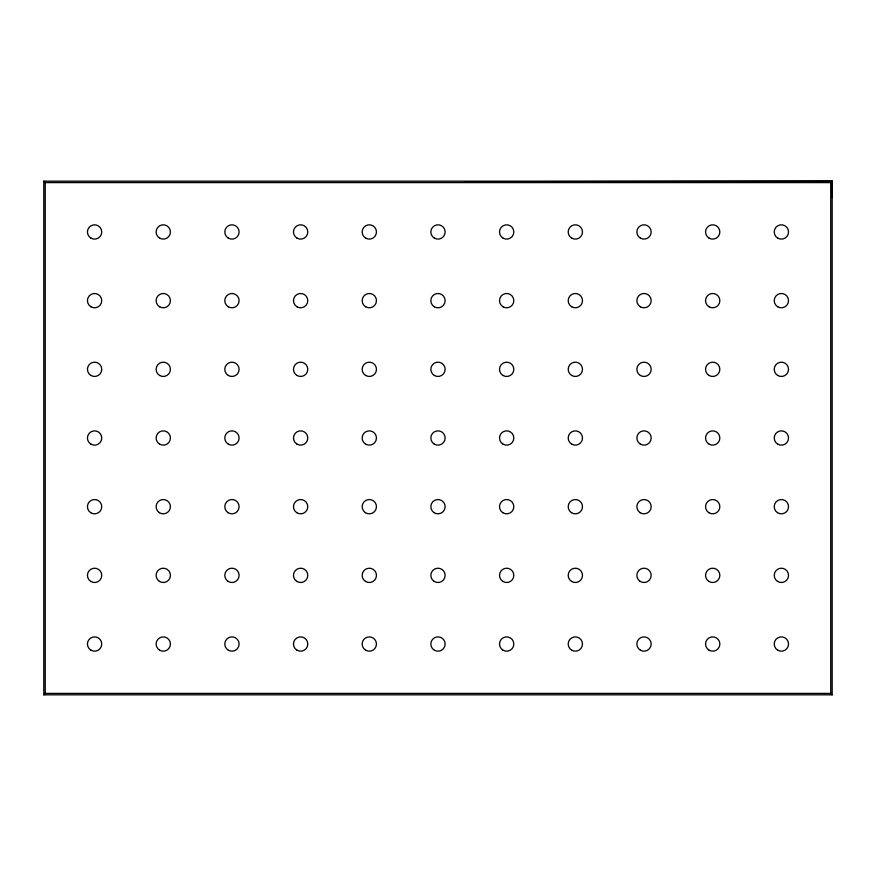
<?xml version="1.0" encoding="UTF-8"?>
<svg xmlns="http://www.w3.org/2000/svg" width="876" height="876" viewBox="0 0 876 876"><rect width="100%" height="100%" fill="white"/><g stroke="black" fill="none" stroke-linecap="round" stroke-linejoin="round"><path stroke-width="1.31" d="M43.8 694.832L45.234 693.398L830.744 693.398L832.178 694.832L832.178 181.168L43.8 181.168L43.8 694.832L832.178 694.832M43.8 181.168L45.234 182.602L830.744 182.602L832.178 181.168L832.2 196.914M465.386 181.77L832.178 181.168M830.744 182.602L830.744 693.398M45.234 182.602L45.234 693.398M91.016 238.162A7.15 7.15 0 0 0 101.747 231.965A7.15 7.15 0 0 0 91.016 225.767A7.15 7.15 0 0 0 91.016 238.162M90.984 375.497A7.15 7.15 0 0 0 101.747 369.354A7.15 7.15 0 0 0 91.049 363.113A7.15 7.15 0 0 0 90.984 375.497M159.355 512.668A7.15 7.15 0 0 0 170.415 507.084A7.15 7.15 0 0 0 160.045 500.295A7.15 7.15 0 0 0 159.355 512.668M159.662 444.176A7.15 7.15 0 0 0 170.426 438.033A7.15 7.15 0 0 0 159.728 431.791A7.15 7.15 0 0 0 159.662 444.176M159.695 238.162A7.15 7.15 0 0 0 170.426 231.965A7.15 7.15 0 0 0 159.695 225.767A7.15 7.15 0 0 0 159.695 238.162M159.454 581.412A7.15 7.15 0 0 0 170.426 575.642A7.15 7.15 0 0 0 159.936 569.028A7.15 7.15 0 0 0 159.454 581.412M159.695 650.233A7.15 7.15 0 0 0 170.426 644.035A7.15 7.15 0 0 0 159.695 637.837A7.15 7.15 0 0 0 159.695 650.233M159.662 375.497A7.15 7.15 0 0 0 170.426 369.354A7.15 7.15 0 0 0 159.728 363.113A7.15 7.15 0 0 0 159.662 375.497M159.662 306.819A7.15 7.15 0 0 0 170.426 300.676A7.15 7.15 0 0 0 159.728 294.424A7.15 7.15 0 0 0 159.662 306.819M228.34 306.819A7.15 7.15 0 0 0 239.104 300.676A7.15 7.15 0 0 0 228.406 294.424A7.15 7.15 0 0 0 228.34 306.819M228.132 581.412A7.15 7.15 0 0 0 239.104 575.642A7.15 7.15 0 0 0 228.614 569.028A7.15 7.15 0 0 0 228.132 581.412M228.034 512.668A7.15 7.15 0 0 0 239.093 507.084A7.15 7.15 0 0 0 228.724 500.295A7.15 7.15 0 0 0 228.034 512.668M228.34 444.176A7.15 7.15 0 0 0 239.104 438.033A7.15 7.15 0 0 0 228.406 431.791A7.15 7.15 0 0 0 228.34 444.176M228.373 650.233A7.15 7.15 0 0 0 239.104 644.035A7.15 7.15 0 0 0 228.373 637.837A7.15 7.15 0 0 0 228.373 650.233M228.373 238.162A7.15 7.15 0 0 0 239.104 231.965A7.15 7.15 0 0 0 228.373 225.767A7.15 7.15 0 0 0 228.373 238.162M709.122 238.162A7.15 7.15 0 0 0 719.853 231.965A7.15 7.15 0 0 0 709.122 225.767A7.15 7.15 0 0 0 709.122 238.162M708.881 581.412A7.15 7.15 0 0 0 719.853 575.642A7.15 7.15 0 0 0 709.374 569.028A7.15 7.15 0 0 0 708.881 581.412M709.122 650.233A7.15 7.15 0 0 0 719.853 644.035A7.15 7.15 0 0 0 709.122 637.837A7.15 7.15 0 0 0 709.122 650.233M708.783 512.668A7.15 7.15 0 0 0 719.842 507.084A7.15 7.15 0 0 0 709.483 500.295A7.15 7.15 0 0 0 708.783 512.668M777.8 238.162A7.15 7.15 0 0 0 788.531 231.965A7.15 7.15 0 0 0 777.8 225.767A7.15 7.15 0 0 0 777.8 238.162M777.8 650.233A7.15 7.15 0 0 0 788.531 644.035A7.15 7.15 0 0 0 777.8 637.837A7.15 7.15 0 0 0 777.8 650.233M777.461 512.668A7.15 7.15 0 0 0 788.52 507.084A7.15 7.15 0 0 0 778.162 500.295A7.15 7.15 0 0 0 777.461 512.668M777.768 375.497A7.15 7.15 0 0 0 788.531 369.354A7.15 7.15 0 0 0 777.833 363.113A7.15 7.15 0 0 0 777.768 375.497M777.768 306.819A7.15 7.15 0 0 0 788.531 300.676A7.15 7.15 0 0 0 777.833 294.424A7.15 7.15 0 0 0 777.768 306.819M777.559 581.412A7.15 7.15 0 0 0 788.531 575.642A7.15 7.15 0 0 0 778.052 569.028A7.15 7.15 0 0 0 777.559 581.412M777.768 444.176A7.15 7.15 0 0 0 788.531 438.033A7.15 7.15 0 0 0 777.833 431.791A7.15 7.15 0 0 0 777.768 444.176M90.984 444.176A7.15 7.15 0 0 0 101.747 438.033A7.15 7.15 0 0 0 91.049 431.791A7.15 7.15 0 0 0 90.984 444.176M90.677 512.668A7.15 7.15 0 0 0 101.736 507.084A7.15 7.15 0 0 0 91.367 500.295A7.15 7.15 0 0 0 90.677 512.668M91.016 650.233A7.15 7.15 0 0 0 101.747 644.035A7.15 7.15 0 0 0 91.016 637.837A7.15 7.15 0 0 0 91.016 650.233M297.052 238.162A7.15 7.15 0 0 0 307.783 231.965A7.15 7.15 0 0 0 297.052 225.767A7.15 7.15 0 0 0 297.052 238.162M296.811 581.412A7.15 7.15 0 0 0 307.783 575.642A7.15 7.15 0 0 0 297.303 569.028A7.15 7.15 0 0 0 296.811 581.412M297.019 375.497A7.15 7.15 0 0 0 307.783 369.354A7.15 7.15 0 0 0 297.084 363.113A7.15 7.15 0 0 0 297.019 375.497M365.391 512.668A7.15 7.15 0 0 0 376.45 507.084A7.15 7.15 0 0 0 366.08 500.295A7.15 7.15 0 0 0 365.391 512.668M365.697 375.497A7.15 7.15 0 0 0 376.461 369.354A7.15 7.15 0 0 0 365.763 363.113A7.15 7.15 0 0 0 365.697 375.497M365.697 306.819A7.15 7.15 0 0 0 376.461 300.676A7.15 7.15 0 0 0 365.763 294.424A7.15 7.15 0 0 0 365.697 306.819M365.489 581.412A7.15 7.15 0 0 0 376.461 575.642A7.15 7.15 0 0 0 365.982 569.028A7.15 7.15 0 0 0 365.489 581.412M365.697 444.176A7.15 7.15 0 0 0 376.461 438.033A7.15 7.15 0 0 0 365.763 431.791A7.15 7.15 0 0 0 365.697 444.176M90.984 306.819A7.15 7.15 0 0 0 101.747 300.676A7.15 7.15 0 0 0 91.049 294.424A7.15 7.15 0 0 0 90.984 306.819M90.776 581.412A7.15 7.15 0 0 0 101.747 575.642A7.15 7.15 0 0 0 91.257 569.028A7.15 7.15 0 0 0 90.776 581.412M434.408 238.162A7.15 7.15 0 0 0 445.139 231.965A7.15 7.15 0 0 0 434.408 225.767A7.15 7.15 0 0 0 434.408 238.162M434.408 650.233A7.15 7.15 0 0 0 445.139 644.035A7.15 7.15 0 0 0 434.408 637.837A7.15 7.15 0 0 0 434.408 650.233M434.069 512.668A7.15 7.15 0 0 0 445.128 507.084A7.15 7.15 0 0 0 434.759 500.295A7.15 7.15 0 0 0 434.069 512.668M434.376 375.497A7.15 7.15 0 0 0 445.139 369.354A7.15 7.15 0 0 0 434.441 363.113A7.15 7.15 0 0 0 434.376 375.497M434.376 306.819A7.15 7.15 0 0 0 445.139 300.676A7.15 7.15 0 0 0 434.441 294.424A7.15 7.15 0 0 0 434.376 306.819M434.167 581.412A7.15 7.15 0 0 0 445.139 575.642A7.15 7.15 0 0 0 434.66 569.028A7.15 7.15 0 0 0 434.167 581.412M297.052 650.233A7.15 7.15 0 0 0 307.783 644.035A7.15 7.15 0 0 0 297.052 637.837A7.15 7.15 0 0 0 297.052 650.233M296.712 512.668A7.15 7.15 0 0 0 307.772 507.084A7.15 7.15 0 0 0 297.402 500.295A7.15 7.15 0 0 0 296.712 512.668M297.019 444.176A7.15 7.15 0 0 0 307.783 438.033A7.15 7.15 0 0 0 297.084 431.791A7.15 7.15 0 0 0 297.019 444.176M365.73 238.162A7.15 7.15 0 0 0 376.461 231.965A7.15 7.15 0 0 0 365.73 225.767A7.15 7.15 0 0 0 365.73 238.162M365.73 650.233A7.15 7.15 0 0 0 376.461 644.035A7.15 7.15 0 0 0 365.73 637.837A7.15 7.15 0 0 0 365.73 650.233M297.019 306.819A7.15 7.15 0 0 0 307.783 300.676A7.15 7.15 0 0 0 297.084 294.424A7.15 7.15 0 0 0 297.019 306.819M228.34 375.497A7.15 7.15 0 0 0 239.104 369.354A7.15 7.15 0 0 0 228.406 363.113A7.15 7.15 0 0 0 228.34 375.497M640.444 238.162A7.15 7.15 0 0 0 651.175 231.965A7.15 7.15 0 0 0 640.444 225.767A7.15 7.15 0 0 0 640.444 238.162M640.444 650.233A7.15 7.15 0 0 0 651.175 644.035A7.15 7.15 0 0 0 640.444 637.837A7.15 7.15 0 0 0 640.444 650.233M640.104 512.668A7.15 7.15 0 0 0 651.164 507.084A7.15 7.15 0 0 0 640.805 500.295A7.15 7.15 0 0 0 640.104 512.668M640.411 375.497A7.15 7.15 0 0 0 651.175 369.354A7.15 7.15 0 0 0 640.476 363.113A7.15 7.15 0 0 0 640.411 375.497M640.411 306.819A7.15 7.15 0 0 0 651.175 300.676A7.15 7.15 0 0 0 640.476 294.424A7.15 7.15 0 0 0 640.411 306.819M640.203 581.412A7.15 7.15 0 0 0 651.175 575.642A7.15 7.15 0 0 0 640.695 569.028A7.15 7.15 0 0 0 640.203 581.412M640.411 444.176A7.15 7.15 0 0 0 651.175 438.033A7.15 7.15 0 0 0 640.476 431.791A7.15 7.15 0 0 0 640.411 444.176M434.376 444.176A7.15 7.15 0 0 0 445.139 438.033A7.15 7.15 0 0 0 434.441 431.791A7.15 7.15 0 0 0 434.376 444.176M503.087 238.162A7.15 7.15 0 0 0 513.818 231.965A7.15 7.15 0 0 0 503.087 225.767A7.15 7.15 0 0 0 503.087 238.162M503.087 650.233A7.15 7.15 0 0 0 513.818 644.035A7.15 7.15 0 0 0 503.087 637.837A7.15 7.15 0 0 0 503.087 650.233M502.747 512.668A7.15 7.15 0 0 0 513.807 507.084A7.15 7.15 0 0 0 503.437 500.295A7.15 7.15 0 0 0 502.747 512.668M503.054 375.497A7.15 7.15 0 0 0 513.818 369.354A7.15 7.15 0 0 0 503.12 363.113A7.15 7.15 0 0 0 503.054 375.497M503.054 306.819A7.15 7.15 0 0 0 513.818 300.676A7.15 7.15 0 0 0 503.12 294.424A7.15 7.15 0 0 0 503.054 306.819M502.846 581.412A7.15 7.15 0 0 0 513.818 575.642A7.15 7.15 0 0 0 503.339 569.028A7.15 7.15 0 0 0 502.846 581.412M503.054 444.176A7.15 7.15 0 0 0 513.818 438.033A7.15 7.15 0 0 0 503.12 431.791A7.15 7.15 0 0 0 503.054 444.176M571.765 238.162A7.15 7.15 0 0 0 582.496 231.965A7.15 7.15 0 0 0 571.765 225.767A7.15 7.15 0 0 0 571.765 238.162M571.765 650.233A7.15 7.15 0 0 0 582.496 644.035A7.15 7.15 0 0 0 571.765 637.837A7.15 7.15 0 0 0 571.765 650.233M571.426 512.668A7.15 7.15 0 0 0 582.485 507.084A7.15 7.15 0 0 0 572.127 500.295A7.15 7.15 0 0 0 571.426 512.668M571.732 375.497A7.15 7.15 0 0 0 582.496 369.354A7.15 7.15 0 0 0 571.798 363.113A7.15 7.15 0 0 0 571.732 375.497M571.732 306.819A7.15 7.15 0 0 0 582.496 300.676A7.15 7.15 0 0 0 571.798 294.424A7.15 7.15 0 0 0 571.732 306.819M571.524 581.412A7.15 7.15 0 0 0 582.496 575.642A7.15 7.15 0 0 0 572.017 569.028A7.15 7.15 0 0 0 571.524 581.412M571.732 444.176A7.15 7.15 0 0 0 582.496 438.033A7.15 7.15 0 0 0 571.798 431.791A7.15 7.15 0 0 0 571.732 444.176M709.089 375.497A7.15 7.15 0 0 0 719.853 369.354A7.15 7.15 0 0 0 709.155 363.113A7.15 7.15 0 0 0 709.089 375.497M709.089 306.819A7.15 7.15 0 0 0 719.853 300.676A7.15 7.15 0 0 0 709.155 294.424A7.15 7.15 0 0 0 709.089 306.819M709.089 444.176A7.15 7.15 0 0 0 719.853 438.033A7.15 7.15 0 0 0 709.155 431.791A7.15 7.15 0 0 0 709.089 444.176"/></g></svg>
